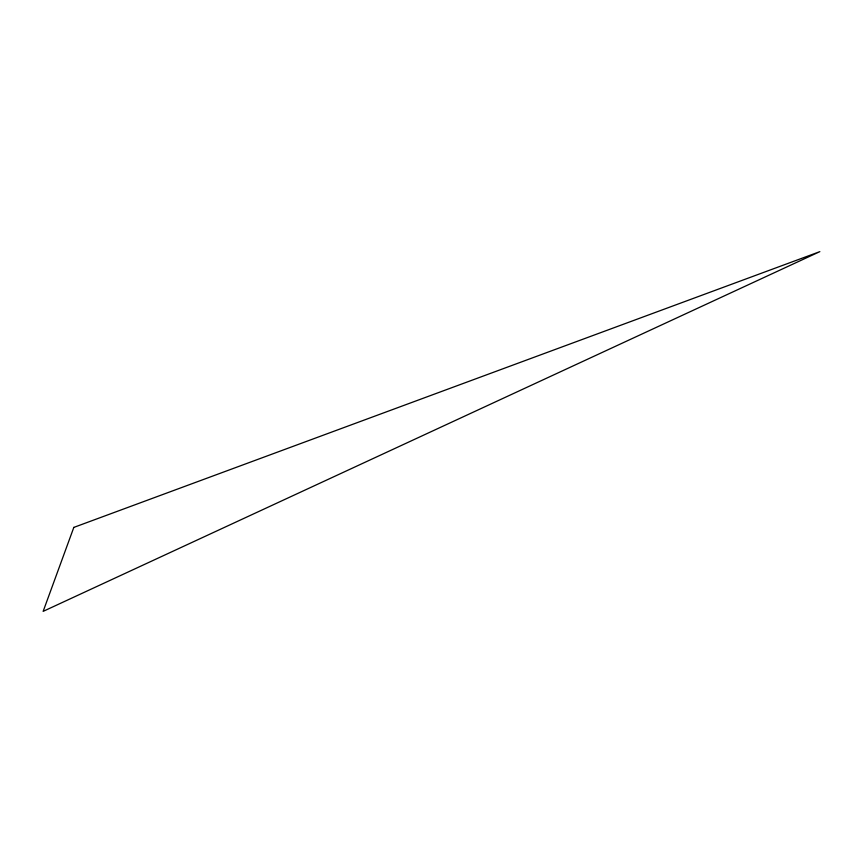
<?xml version="1.0" encoding="UTF-8"?>
<svg xmlns="http://www.w3.org/2000/svg" width="863" height="863" viewBox="0 0 863 863"><rect width="100%" height="100%" fill="white"/><g stroke="black" fill="none" stroke-linecap="round" stroke-linejoin="round"><path stroke-width="1.29" d="M73.819 527.401L43.15 611.36L819.85 251.64L73.819 527.401"/></g></svg>
